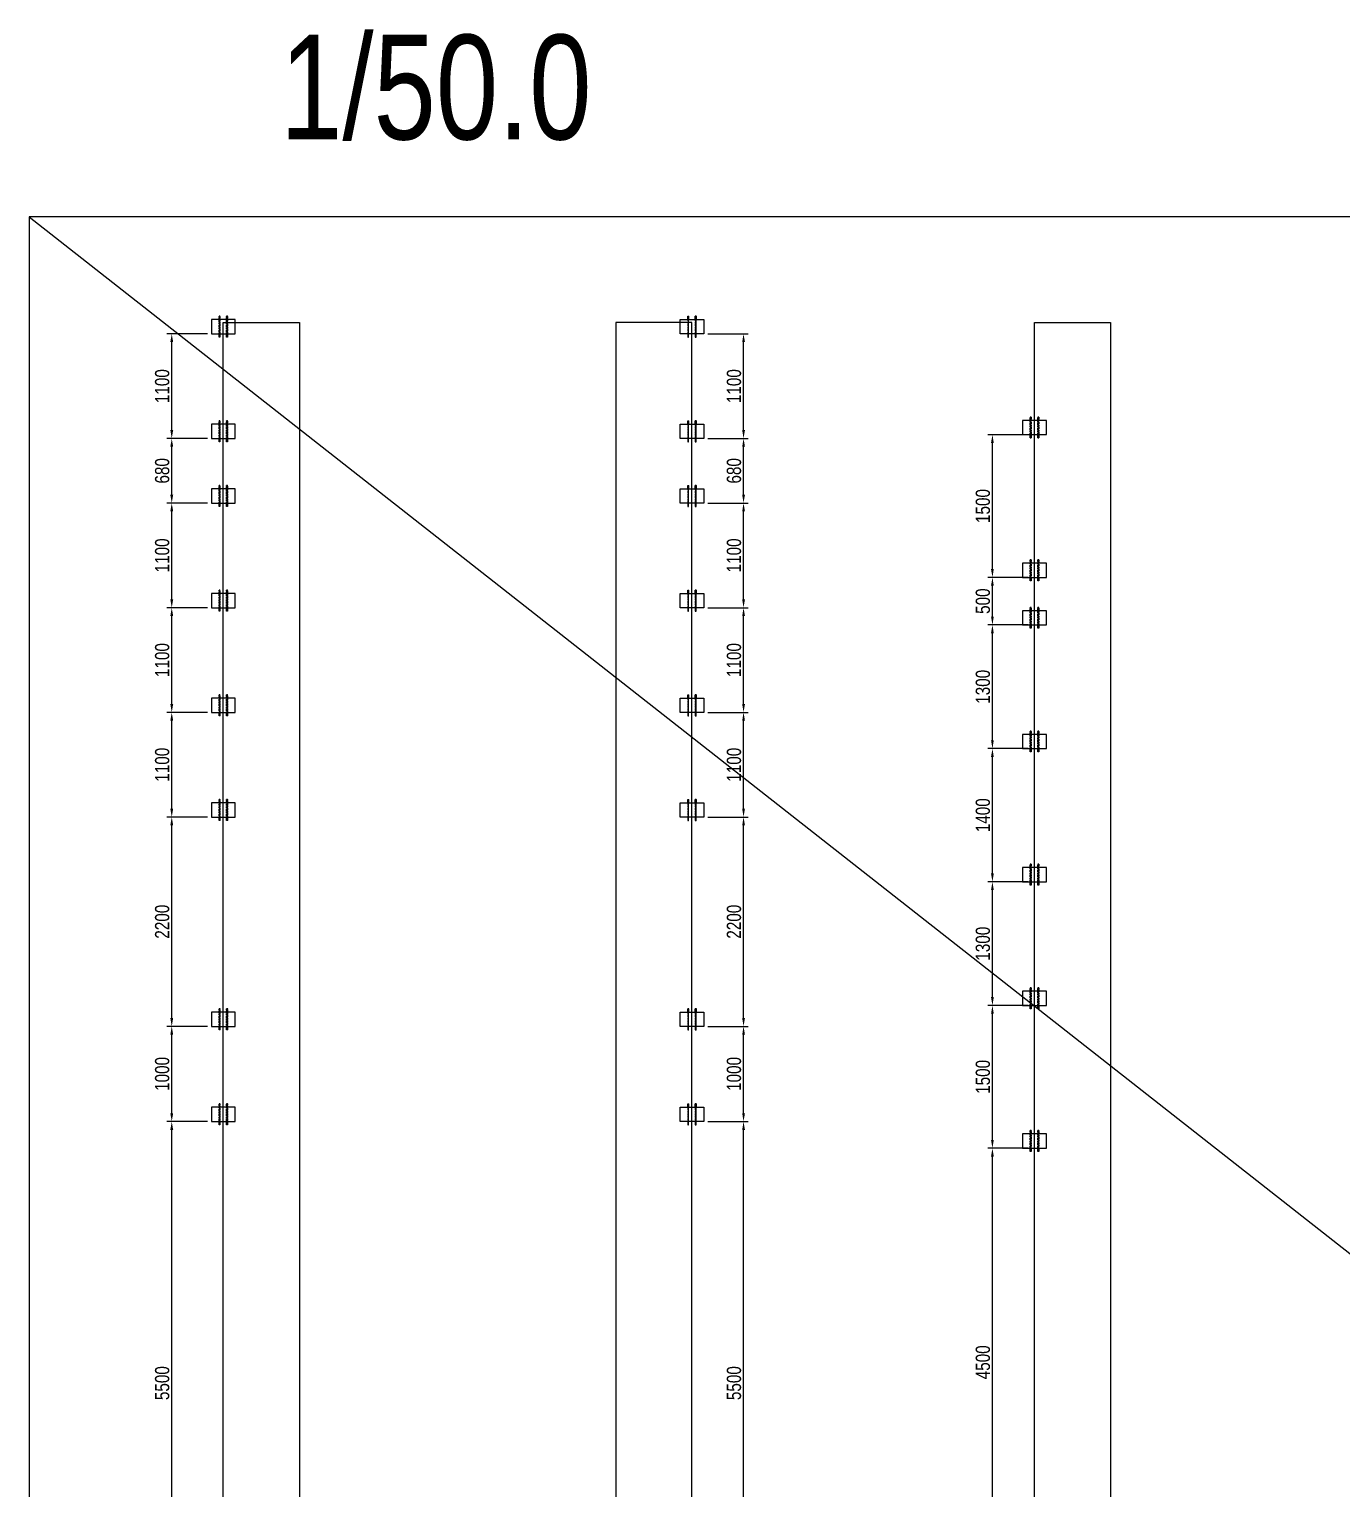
# Model space of a CAD drawing. Header units: millimetres. Extents: x -9238 to 1183474, y -200395 to 125651.
# Drawn here: x 1088140 to 1101930, y -185054 to -169712 of the extents above; entities that cross this region are included whole.
import ezdxf

# ---------------------------------------------------------------- set-up
doc = ezdxf.new("R2010")
doc.units = ezdxf.units.MM
doc.header["$LTSCALE"] = 5
doc.header["$PDMODE"] = 35
doc.header["$PDSIZE"] = 5
doc.linetypes.add('CENTER', pattern=[2, 1.25, -0.25, 0.25, -0.25])
doc.linetypes.add('HIDDEN', pattern=[0.375, 0.25, -0.125])
for name, color, linetype in [('18_Steel plate_QHP', 140, 'Continuous'), ('1_Gridline_QHP', 251, 'CENTER'), ('23_Rc_QHP', 54, 'Continuous'), ('2_Hidden_QHP', 8, 'HIDDEN'), ('9_Dim_QHP', 7, 'Continuous')]:
    doc.layers.add(name, color=color, linetype=linetype)
doc.styles.add('VNI', font='vn_vni.shx', dxfattribs={"width": 0.8})
doc.dimstyles.new('QHP 1-50', dxfattribs={"dimscale": 50, "dimtxt": 3, "dimasz": 1.75, "dimexe": 1, "dimexo": 1, "dimgap": 0.5, "dimtad": 1, "dimdec": 0, "dimzin": 0, "dimdsep": 46, "dimtxsty": 'VNI', "dimcen": 4, "dimdle": 1, "dimclrd": 251, "dimclre": 251, "dimclrt": 255, "dimazin": 0, "dimtfac": 1, "dimtdec": 0, "dimtix": 1, "dimtmove": 2, "dimatfit": 3, "dimldrblk": 'OPEN30', "dimfxl": 7.5, "dimfxlon": 1, "dimtolj": 1, "dimtzin": 0, "dimarcsym": 0})

# ---------------------------------------------------------------- blocks, each defined once
blk = doc.blocks.new('Khunug Model')
at = {"layer": 'Defpoints'}
blk.add_lwpolyline([(0, -574.23), (731.17, -574.23), (731.17, 0), (0, 0)], close=True, dxfattribs=at)
at = {"layer": 'Defpoints', "style": 'VNI', "width": 0.8}
blk.add_attdef('X', (52.73, 16.26), '', height=22, dxfattribs=at)
blk = doc.blocks.new('A$C7a43958b')
at = {"color": 6}
for points in [[(-45, 150), (-35, 150), (-35, 185), (-45, 185)], [(35, 150), (45, 150), (45, 185), (35, 185)], [(-45, 0), (-35, 0), (-35, -35), (-45, -35)], [(35, 0), (45, 0), (45, -35), (35, -35)]]:
    blk.add_lwpolyline(points, close=True, dxfattribs=at)
at = {"layer": '18_Steel plate_QHP'}
blk.add_lwpolyline([(-125, 0), (125, 0), (125, 150), (-125, 150)], close=True, dxfattribs=at)
at = {"layer": '1_Gridline_QHP'}
for p, q in [((-40, 190), (-40, -40)), ((40, 190), (40, -40))]:
    blk.add_line(p, q, dxfattribs=at)
at = {"layer": '2_Hidden_QHP'}
for points in [[(-45, -35), (-45, 185), (-35, 185), (-35, -35)], [(35, -35), (35, 185), (45, 185), (45, -35)]]:
    blk.add_lwpolyline(points, close=True, dxfattribs=at)
blk = doc.blocks.new('*D18')
at = {"layer": '9_Dim_QHP', "color": 251, "lineweight": -2, "transparency": 16777216}
for p, q in [((1090013, -181193), (1089588, -181193)), ((1089638, -186606), (1089638, -181281)), ((1090013, -186693), (1089588, -186693))]:
    blk.add_line(p, q, dxfattribs=at)
at = {"layer": '9_Dim_QHP', "color": 251, "transparency": 16777216}
for points in [[(1089623, -181281), (1089653, -181281), (1089638, -181193)], [(1089623, -186606), (1089653, -186606), (1089638, -186693)]]:
    blk.add_solid(points, dxfattribs=at)
at = {"layer": 'Defpoints', "color": 0, "transparency": 16777216}
for p in [(1089638, -181193), (1090180, -181193), (1090180, -186693)]:
    blk.add_point(p, dxfattribs=at)
at = {"layer": '9_Dim_QHP', "color": 255, "transparency": 16777216, "insert": (1089538, -183943), "char_height": 150, "attachment_point": 5, "rotation": 90, "style": 'VNI'}
blk.add_mtext('\\A1;5500', dxfattribs=at)
blk = doc.blocks.new('_Open30')
at = {"lineweight": -2}
for p, q in [((-1, 0.27), (0, 0)), ((0, 0), (-1, -0.27)), ((0, 0), (-1, 0))]:
    blk.add_line(p, q, dxfattribs=at)
blk = doc.blocks.new('*D19')
at = {"layer": '9_Dim_QHP', "color": 251, "lineweight": -2, "transparency": 16777216}
for p, q in [((1090013, -180193), (1089588, -180193)), ((1089638, -181106), (1089638, -180281)), ((1090013, -181193), (1089588, -181193))]:
    blk.add_line(p, q, dxfattribs=at)
at = {"layer": '9_Dim_QHP', "color": 251, "transparency": 16777216}
for points in [[(1089623, -180281), (1089653, -180281), (1089638, -180193)], [(1089623, -181106), (1089653, -181106), (1089638, -181193)]]:
    blk.add_solid(points, dxfattribs=at)
at = {"layer": 'Defpoints', "color": 0, "transparency": 16777216}
for p in [(1089638, -180193), (1090180, -180193), (1090180, -181193)]:
    blk.add_point(p, dxfattribs=at)
at = {"layer": '9_Dim_QHP', "color": 255, "transparency": 16777216, "insert": (1089538, -180693), "char_height": 150, "attachment_point": 5, "rotation": 90, "style": 'VNI'}
blk.add_mtext('\\A1;1000', dxfattribs=at)
blk = doc.blocks.new('*D20')
at = {"layer": '9_Dim_QHP', "color": 251, "lineweight": -2, "transparency": 16777216}
for p, q in [((1090013, -177993), (1089588, -177993)), ((1089638, -180106), (1089638, -178081)), ((1090013, -180193), (1089588, -180193))]:
    blk.add_line(p, q, dxfattribs=at)
at = {"layer": '9_Dim_QHP', "color": 251, "transparency": 16777216}
for points in [[(1089623, -178081), (1089653, -178081), (1089638, -177993)], [(1089623, -180106), (1089653, -180106), (1089638, -180193)]]:
    blk.add_solid(points, dxfattribs=at)
at = {"layer": 'Defpoints', "color": 0, "transparency": 16777216}
for p in [(1089638, -177993), (1090180, -177993), (1090180, -180193)]:
    blk.add_point(p, dxfattribs=at)
at = {"layer": '9_Dim_QHP', "color": 255, "transparency": 16777216, "insert": (1089538, -179093), "char_height": 150, "attachment_point": 5, "rotation": 90, "style": 'VNI'}
blk.add_mtext('\\A1;2200', dxfattribs=at)
blk = doc.blocks.new('*D21')
at = {"layer": '9_Dim_QHP', "color": 251, "lineweight": -2, "transparency": 16777216}
for p, q in [((1090013, -176893), (1089588, -176893)), ((1089638, -177906), (1089638, -176981)), ((1090013, -177993), (1089588, -177993))]:
    blk.add_line(p, q, dxfattribs=at)
at = {"layer": '9_Dim_QHP', "color": 251, "transparency": 16777216}
for points in [[(1089623, -176981), (1089653, -176981), (1089638, -176893)], [(1089623, -177906), (1089653, -177906), (1089638, -177993)]]:
    blk.add_solid(points, dxfattribs=at)
at = {"layer": 'Defpoints', "color": 0, "transparency": 16777216}
for p in [(1089638, -176893), (1090180, -176893), (1090180, -177993)]:
    blk.add_point(p, dxfattribs=at)
at = {"layer": '9_Dim_QHP', "color": 255, "transparency": 16777216, "insert": (1089538, -177443), "char_height": 150, "attachment_point": 5, "rotation": 90, "style": 'VNI'}
blk.add_mtext('\\A1;1100', dxfattribs=at)
blk = doc.blocks.new('*D22')
at = {"layer": '9_Dim_QHP', "color": 251, "lineweight": -2, "transparency": 16777216}
for p, q in [((1090013, -175793), (1089588, -175793)), ((1089638, -176806), (1089638, -175881)), ((1090013, -176893), (1089588, -176893))]:
    blk.add_line(p, q, dxfattribs=at)
at = {"layer": '9_Dim_QHP', "color": 251, "transparency": 16777216}
for points in [[(1089623, -175881), (1089653, -175881), (1089638, -175793)], [(1089623, -176806), (1089653, -176806), (1089638, -176893)]]:
    blk.add_solid(points, dxfattribs=at)
at = {"layer": 'Defpoints', "color": 0, "transparency": 16777216}
for p in [(1089638, -175793), (1090180, -175793), (1090180, -176893)]:
    blk.add_point(p, dxfattribs=at)
at = {"layer": '9_Dim_QHP', "color": 255, "transparency": 16777216, "insert": (1089538, -176343), "char_height": 150, "attachment_point": 5, "rotation": 90, "style": 'VNI'}
blk.add_mtext('\\A1;1100', dxfattribs=at)
blk = doc.blocks.new('*D23')
at = {"layer": '9_Dim_QHP', "color": 251, "lineweight": -2, "transparency": 16777216}
for p, q in [((1090013, -174693), (1089588, -174693)), ((1089638, -175706), (1089638, -174781)), ((1090013, -175793), (1089588, -175793))]:
    blk.add_line(p, q, dxfattribs=at)
at = {"layer": '9_Dim_QHP', "color": 251, "transparency": 16777216}
for points in [[(1089623, -174781), (1089653, -174781), (1089638, -174693)], [(1089623, -175706), (1089653, -175706), (1089638, -175793)]]:
    blk.add_solid(points, dxfattribs=at)
at = {"layer": 'Defpoints', "color": 0, "transparency": 16777216}
for p in [(1089638, -174693), (1090180, -174693), (1090180, -175793)]:
    blk.add_point(p, dxfattribs=at)
at = {"layer": '9_Dim_QHP', "color": 255, "transparency": 16777216, "insert": (1089538, -175243), "char_height": 150, "attachment_point": 5, "rotation": 90, "style": 'VNI'}
blk.add_mtext('\\A1;1100', dxfattribs=at)
blk = doc.blocks.new('*D24')
at = {"layer": '9_Dim_QHP', "color": 251, "lineweight": -2, "transparency": 16777216}
for p, q in [((1090013, -174014), (1089588, -174014)), ((1089638, -174606), (1089638, -174101)), ((1090013, -174693), (1089588, -174693))]:
    blk.add_line(p, q, dxfattribs=at)
at = {"layer": '9_Dim_QHP', "color": 251, "transparency": 16777216}
for points in [[(1089623, -174101), (1089653, -174101), (1089638, -174014)], [(1089623, -174606), (1089653, -174606), (1089638, -174693)]]:
    blk.add_solid(points, dxfattribs=at)
at = {"layer": 'Defpoints', "color": 0, "transparency": 16777216}
for p in [(1089638, -174014), (1090180, -174014), (1090180, -174693)]:
    blk.add_point(p, dxfattribs=at)
at = {"layer": '9_Dim_QHP', "color": 255, "transparency": 16777216, "insert": (1089538, -174354), "char_height": 150, "attachment_point": 5, "rotation": 90, "style": 'VNI'}
blk.add_mtext('\\A1;680', dxfattribs=at)
blk = doc.blocks.new('*D25')
at = {"layer": '9_Dim_QHP', "color": 251, "lineweight": -2, "transparency": 16777216}
for p, q in [((1090013, -172914), (1089588, -172914)), ((1089638, -173926), (1089638, -173001)), ((1090013, -174014), (1089588, -174014))]:
    blk.add_line(p, q, dxfattribs=at)
at = {"layer": '9_Dim_QHP', "color": 251, "transparency": 16777216}
for points in [[(1089623, -173001), (1089653, -173001), (1089638, -172914)], [(1089623, -173926), (1089653, -173926), (1089638, -174014)]]:
    blk.add_solid(points, dxfattribs=at)
at = {"layer": 'Defpoints', "color": 0, "transparency": 16777216}
for p in [(1089638, -172914), (1090180, -172914), (1090180, -174014)]:
    blk.add_point(p, dxfattribs=at)
at = {"layer": '9_Dim_QHP', "color": 255, "transparency": 16777216, "insert": (1089538, -173464), "char_height": 150, "attachment_point": 5, "rotation": 90, "style": 'VNI'}
blk.add_mtext('\\A1;1100', dxfattribs=at)
blk = doc.blocks.new('*D33')
at = {"layer": '9_Dim_QHP', "color": 251, "lineweight": -2, "transparency": 16777216}
for p, q in [((1095270, -181193), (1095695, -181193)), ((1095645, -186606), (1095645, -181281)), ((1095270, -186693), (1095695, -186693))]:
    blk.add_line(p, q, dxfattribs=at)
at = {"layer": '9_Dim_QHP', "color": 251, "transparency": 16777216}
for points in [[(1095631, -181281), (1095660, -181281), (1095645, -181193)], [(1095631, -186606), (1095660, -186606), (1095645, -186693)]]:
    blk.add_solid(points, dxfattribs=at)
at = {"layer": 'Defpoints', "color": 0, "transparency": 16777216}
for p in [(1095103, -181193), (1095645, -181193), (1095103, -186693)]:
    blk.add_point(p, dxfattribs=at)
at = {"layer": '9_Dim_QHP', "color": 255, "transparency": 16777216, "insert": (1095545, -183943), "char_height": 150, "attachment_point": 5, "rotation": 90, "style": 'VNI'}
blk.add_mtext('\\A1;5500', dxfattribs=at)
blk = doc.blocks.new('*D34')
at = {"layer": '9_Dim_QHP', "color": 251, "lineweight": -2, "transparency": 16777216}
for p, q in [((1095270, -180193), (1095695, -180193)), ((1095645, -181106), (1095645, -180281)), ((1095270, -181193), (1095695, -181193))]:
    blk.add_line(p, q, dxfattribs=at)
at = {"layer": '9_Dim_QHP', "color": 251, "transparency": 16777216}
for points in [[(1095631, -180281), (1095660, -180281), (1095645, -180193)], [(1095631, -181106), (1095660, -181106), (1095645, -181193)]]:
    blk.add_solid(points, dxfattribs=at)
at = {"layer": 'Defpoints', "color": 0, "transparency": 16777216}
for p in [(1095103, -180193), (1095645, -180193), (1095103, -181193)]:
    blk.add_point(p, dxfattribs=at)
at = {"layer": '9_Dim_QHP', "color": 255, "transparency": 16777216, "insert": (1095545, -180693), "char_height": 150, "attachment_point": 5, "rotation": 90, "style": 'VNI'}
blk.add_mtext('\\A1;1000', dxfattribs=at)
blk = doc.blocks.new('*D35')
at = {"layer": '9_Dim_QHP', "color": 251, "lineweight": -2, "transparency": 16777216}
for p, q in [((1095270, -177993), (1095695, -177993)), ((1095645, -180106), (1095645, -178081)), ((1095270, -180193), (1095695, -180193))]:
    blk.add_line(p, q, dxfattribs=at)
at = {"layer": '9_Dim_QHP', "color": 251, "transparency": 16777216}
for points in [[(1095631, -178081), (1095660, -178081), (1095645, -177993)], [(1095631, -180106), (1095660, -180106), (1095645, -180193)]]:
    blk.add_solid(points, dxfattribs=at)
at = {"layer": 'Defpoints', "color": 0, "transparency": 16777216}
for p in [(1095103, -177993), (1095645, -177993), (1095103, -180193)]:
    blk.add_point(p, dxfattribs=at)
at = {"layer": '9_Dim_QHP', "color": 255, "transparency": 16777216, "insert": (1095545, -179093), "char_height": 150, "attachment_point": 5, "rotation": 90, "style": 'VNI'}
blk.add_mtext('\\A1;2200', dxfattribs=at)
blk = doc.blocks.new('*D36')
at = {"layer": '9_Dim_QHP', "color": 251, "lineweight": -2, "transparency": 16777216}
for p, q in [((1095270, -176893), (1095695, -176893)), ((1095645, -177906), (1095645, -176981)), ((1095270, -177993), (1095695, -177993))]:
    blk.add_line(p, q, dxfattribs=at)
at = {"layer": '9_Dim_QHP', "color": 251, "transparency": 16777216}
for points in [[(1095631, -176981), (1095660, -176981), (1095645, -176893)], [(1095631, -177906), (1095660, -177906), (1095645, -177993)]]:
    blk.add_solid(points, dxfattribs=at)
at = {"layer": 'Defpoints', "color": 0, "transparency": 16777216}
for p in [(1095103, -176893), (1095645, -176893), (1095103, -177993)]:
    blk.add_point(p, dxfattribs=at)
at = {"layer": '9_Dim_QHP', "color": 255, "transparency": 16777216, "insert": (1095545, -177443), "char_height": 150, "attachment_point": 5, "rotation": 90, "style": 'VNI'}
blk.add_mtext('\\A1;1100', dxfattribs=at)
blk = doc.blocks.new('*D37')
at = {"layer": '9_Dim_QHP', "color": 251, "lineweight": -2, "transparency": 16777216}
for p, q in [((1095270, -175793), (1095695, -175793)), ((1095645, -176806), (1095645, -175881)), ((1095270, -176893), (1095695, -176893))]:
    blk.add_line(p, q, dxfattribs=at)
at = {"layer": '9_Dim_QHP', "color": 251, "transparency": 16777216}
for points in [[(1095631, -175881), (1095660, -175881), (1095645, -175793)], [(1095631, -176806), (1095660, -176806), (1095645, -176893)]]:
    blk.add_solid(points, dxfattribs=at)
at = {"layer": 'Defpoints', "color": 0, "transparency": 16777216}
for p in [(1095103, -175793), (1095645, -175793), (1095103, -176893)]:
    blk.add_point(p, dxfattribs=at)
at = {"layer": '9_Dim_QHP', "color": 255, "transparency": 16777216, "insert": (1095545, -176343), "char_height": 150, "attachment_point": 5, "rotation": 90, "style": 'VNI'}
blk.add_mtext('\\A1;1100', dxfattribs=at)
blk = doc.blocks.new('*D38')
at = {"layer": '9_Dim_QHP', "color": 251, "lineweight": -2, "transparency": 16777216}
for p, q in [((1095270, -174693), (1095695, -174693)), ((1095645, -175706), (1095645, -174781)), ((1095270, -175793), (1095695, -175793))]:
    blk.add_line(p, q, dxfattribs=at)
at = {"layer": '9_Dim_QHP', "color": 251, "transparency": 16777216}
for points in [[(1095631, -174781), (1095660, -174781), (1095645, -174693)], [(1095631, -175706), (1095660, -175706), (1095645, -175793)]]:
    blk.add_solid(points, dxfattribs=at)
at = {"layer": 'Defpoints', "color": 0, "transparency": 16777216}
for p in [(1095103, -174693), (1095645, -174693), (1095103, -175793)]:
    blk.add_point(p, dxfattribs=at)
at = {"layer": '9_Dim_QHP', "color": 255, "transparency": 16777216, "insert": (1095545, -175243), "char_height": 150, "attachment_point": 5, "rotation": 90, "style": 'VNI'}
blk.add_mtext('\\A1;1100', dxfattribs=at)
blk = doc.blocks.new('*D39')
at = {"layer": '9_Dim_QHP', "color": 251, "lineweight": -2, "transparency": 16777216}
for p, q in [((1095270, -174014), (1095695, -174014)), ((1095645, -174606), (1095645, -174101)), ((1095270, -174693), (1095695, -174693))]:
    blk.add_line(p, q, dxfattribs=at)
at = {"layer": '9_Dim_QHP', "color": 251, "transparency": 16777216}
for points in [[(1095631, -174101), (1095660, -174101), (1095645, -174014)], [(1095631, -174606), (1095660, -174606), (1095645, -174693)]]:
    blk.add_solid(points, dxfattribs=at)
at = {"layer": 'Defpoints', "color": 0, "transparency": 16777216}
for p in [(1095103, -174014), (1095645, -174014), (1095103, -174693)]:
    blk.add_point(p, dxfattribs=at)
at = {"layer": '9_Dim_QHP', "color": 255, "transparency": 16777216, "insert": (1095545, -174354), "char_height": 150, "attachment_point": 5, "rotation": 90, "style": 'VNI'}
blk.add_mtext('\\A1;680', dxfattribs=at)
blk = doc.blocks.new('*D40')
at = {"layer": '9_Dim_QHP', "color": 251, "lineweight": -2, "transparency": 16777216}
for p, q in [((1095270, -172914), (1095695, -172914)), ((1095645, -173926), (1095645, -173001)), ((1095270, -174014), (1095695, -174014))]:
    blk.add_line(p, q, dxfattribs=at)
at = {"layer": '9_Dim_QHP', "color": 251, "transparency": 16777216}
for points in [[(1095631, -173001), (1095660, -173001), (1095645, -172914)], [(1095631, -173926), (1095660, -173926), (1095645, -174014)]]:
    blk.add_solid(points, dxfattribs=at)
at = {"layer": 'Defpoints', "color": 0, "transparency": 16777216}
for p in [(1095103, -172914), (1095645, -172914), (1095103, -174014)]:
    blk.add_point(p, dxfattribs=at)
at = {"layer": '9_Dim_QHP', "color": 255, "transparency": 16777216, "insert": (1095545, -173464), "char_height": 150, "attachment_point": 5, "rotation": 90, "style": 'VNI'}
blk.add_mtext('\\A1;1100', dxfattribs=at)
blk = doc.blocks.new('*D49')
at = {"layer": '9_Dim_QHP', "color": 251, "lineweight": -2, "transparency": 16777216}
for p, q in [((1098635, -181474), (1098210, -181474)), ((1098260, -185886), (1098260, -181561)), ((1098635, -185974), (1098210, -185974))]:
    blk.add_line(p, q, dxfattribs=at)
at = {"layer": '9_Dim_QHP', "color": 251, "transparency": 16777216}
for points in [[(1098245, -181561), (1098274, -181561), (1098260, -181474)], [(1098245, -185886), (1098274, -185886), (1098260, -185974)]]:
    blk.add_solid(points, dxfattribs=at)
at = {"layer": 'Defpoints', "color": 0, "transparency": 16777216}
for p in [(1098260, -181474), (1098701, -181474), (1098701, -185974)]:
    blk.add_point(p, dxfattribs=at)
at = {"layer": '9_Dim_QHP', "color": 255, "transparency": 16777216, "insert": (1098160, -183724), "char_height": 150, "attachment_point": 5, "rotation": 90, "style": 'VNI'}
blk.add_mtext('\\A1;4500', dxfattribs=at)
blk = doc.blocks.new('*D50')
at = {"layer": '9_Dim_QHP', "color": 251, "lineweight": -2, "transparency": 16777216}
for p, q in [((1098635, -179974), (1098210, -179974)), ((1098260, -181386), (1098260, -180061)), ((1098635, -181474), (1098210, -181474))]:
    blk.add_line(p, q, dxfattribs=at)
at = {"layer": '9_Dim_QHP', "color": 251, "transparency": 16777216}
for points in [[(1098245, -180061), (1098274, -180061), (1098260, -179974)], [(1098245, -181386), (1098274, -181386), (1098260, -181474)]]:
    blk.add_solid(points, dxfattribs=at)
at = {"layer": 'Defpoints', "color": 0, "transparency": 16777216}
for p in [(1098260, -179974), (1098701, -179974), (1098701, -181474)]:
    blk.add_point(p, dxfattribs=at)
at = {"layer": '9_Dim_QHP', "color": 255, "transparency": 16777216, "insert": (1098160, -180724), "char_height": 150, "attachment_point": 5, "rotation": 90, "style": 'VNI'}
blk.add_mtext('\\A1;1500', dxfattribs=at)
blk = doc.blocks.new('*D51')
at = {"layer": '9_Dim_QHP', "color": 251, "lineweight": -2, "transparency": 16777216}
for p, q in [((1098635, -178674), (1098210, -178674)), ((1098260, -179886), (1098260, -178761)), ((1098635, -179974), (1098210, -179974))]:
    blk.add_line(p, q, dxfattribs=at)
at = {"layer": '9_Dim_QHP', "color": 251, "transparency": 16777216}
for points in [[(1098245, -178761), (1098274, -178761), (1098260, -178674)], [(1098245, -179886), (1098274, -179886), (1098260, -179974)]]:
    blk.add_solid(points, dxfattribs=at)
at = {"layer": 'Defpoints', "color": 0, "transparency": 16777216}
for p in [(1098260, -178674), (1098701, -178674), (1098701, -179974)]:
    blk.add_point(p, dxfattribs=at)
at = {"layer": '9_Dim_QHP', "color": 255, "transparency": 16777216, "insert": (1098160, -179324), "char_height": 150, "attachment_point": 5, "rotation": 90, "style": 'VNI'}
blk.add_mtext('\\A1;1300', dxfattribs=at)
blk = doc.blocks.new('*D52')
at = {"layer": '9_Dim_QHP', "color": 251, "lineweight": -2, "transparency": 16777216}
for p, q in [((1098635, -177274), (1098210, -177274)), ((1098260, -178586), (1098260, -177361)), ((1098635, -178674), (1098210, -178674))]:
    blk.add_line(p, q, dxfattribs=at)
at = {"layer": '9_Dim_QHP', "color": 251, "transparency": 16777216}
for points in [[(1098245, -177361), (1098274, -177361), (1098260, -177274)], [(1098245, -178586), (1098274, -178586), (1098260, -178674)]]:
    blk.add_solid(points, dxfattribs=at)
at = {"layer": 'Defpoints', "color": 0, "transparency": 16777216}
for p in [(1098260, -177274), (1098701, -177274), (1098701, -178674)]:
    blk.add_point(p, dxfattribs=at)
at = {"layer": '9_Dim_QHP', "color": 255, "transparency": 16777216, "insert": (1098160, -177974), "char_height": 150, "attachment_point": 5, "rotation": 90, "style": 'VNI'}
blk.add_mtext('\\A1;1400', dxfattribs=at)
blk = doc.blocks.new('*D53')
at = {"layer": '9_Dim_QHP', "color": 251, "lineweight": -2, "transparency": 16777216}
for p, q in [((1098635, -175974), (1098210, -175974)), ((1098260, -177186), (1098260, -176061)), ((1098635, -177274), (1098210, -177274))]:
    blk.add_line(p, q, dxfattribs=at)
at = {"layer": '9_Dim_QHP', "color": 251, "transparency": 16777216}
for points in [[(1098245, -176061), (1098274, -176061), (1098260, -175974)], [(1098245, -177186), (1098274, -177186), (1098260, -177274)]]:
    blk.add_solid(points, dxfattribs=at)
at = {"layer": 'Defpoints', "color": 0, "transparency": 16777216}
for p in [(1098260, -175974), (1098701, -175974), (1098701, -177274)]:
    blk.add_point(p, dxfattribs=at)
at = {"layer": '9_Dim_QHP', "color": 255, "transparency": 16777216, "insert": (1098160, -176624), "char_height": 150, "attachment_point": 5, "rotation": 90, "style": 'VNI'}
blk.add_mtext('\\A1;1300', dxfattribs=at)
blk = doc.blocks.new('*D54')
at = {"layer": '9_Dim_QHP', "color": 251, "lineweight": -2, "transparency": 16777216}
for p, q in [((1098635, -175474), (1098210, -175474)), ((1098260, -175886), (1098260, -175561)), ((1098635, -175974), (1098210, -175974))]:
    blk.add_line(p, q, dxfattribs=at)
at = {"layer": '9_Dim_QHP', "color": 251, "transparency": 16777216}
for points in [[(1098245, -175561), (1098274, -175561), (1098260, -175474)], [(1098245, -175886), (1098274, -175886), (1098260, -175974)]]:
    blk.add_solid(points, dxfattribs=at)
at = {"layer": 'Defpoints', "color": 0, "transparency": 16777216}
for p in [(1098260, -175474), (1098701, -175474), (1098701, -175974)]:
    blk.add_point(p, dxfattribs=at)
at = {"layer": '9_Dim_QHP', "color": 255, "transparency": 16777216, "insert": (1098160, -175724), "char_height": 150, "attachment_point": 5, "rotation": 90, "style": 'VNI'}
blk.add_mtext('\\A1;500', dxfattribs=at)
blk = doc.blocks.new('*D55')
at = {"layer": '9_Dim_QHP', "color": 251, "lineweight": -2, "transparency": 16777216}
for p, q in [((1098635, -173974), (1098210, -173974)), ((1098260, -175386), (1098260, -174061)), ((1098635, -175474), (1098210, -175474))]:
    blk.add_line(p, q, dxfattribs=at)
at = {"layer": '9_Dim_QHP', "color": 251, "transparency": 16777216}
for points in [[(1098245, -174061), (1098274, -174061), (1098260, -173974)], [(1098245, -175386), (1098274, -175386), (1098260, -175474)]]:
    blk.add_solid(points, dxfattribs=at)
at = {"layer": 'Defpoints', "color": 0, "transparency": 16777216}
for p in [(1098260, -173974), (1098701, -173974), (1098701, -175474)]:
    blk.add_point(p, dxfattribs=at)
at = {"layer": '9_Dim_QHP', "color": 255, "transparency": 16777216, "insert": (1098160, -174724), "char_height": 150, "attachment_point": 5, "rotation": 90, "style": 'VNI'}
blk.add_mtext('\\A1;1500', dxfattribs=at)

msp = doc.modelspace()

# ---------------------------------------------------------------- linework, layer by layer
msp.add_lwpolyline([(1088140.5, -171683.7), (1124698.9, -200395.2)])
at = {"layer": '23_Rc_QHP'}
for points in [[(1090179.9, -172793.8), (1090979.9, -172793.8), (1090979.9, -196573.8), (1090179.9, -196573.8)], [(1095103.5, -172793.8), (1094303.5, -172793.8), (1094303.5, -196573.8), (1095103.5, -196573.8)], [(1098701.3, -172793.8), (1099501.3, -172793.8), (1099501.3, -196573.8), (1098701.3, -196573.8)]]:
    msp.add_lwpolyline(points, close=True, dxfattribs=at)

# ---------------------------------------------------------------- block references
ref = msp.add_blockref('Khunug Model', (1088140.5, -171683.7), dxfattribs=dict(xscale=50, yscale=50, zscale=50))
ref.add_attrib('X', '1/50.0', (1090776.8, -170870.7), dxfattribs={"height": 1100, "style": 'VNI', "width": 0.8})
for p in [(1090179.9, -172913.7), (1098701.3, -173973.8), (1090179.9, -174013.8), (1090179.9, -174693.4), (1098701.3, -175473.8), (1090179.9, -175793.4), (1098701.3, -175973.8), (1090179.9, -176893.4), (1098701.3, -177273.8), (1090179.9, -177993.4), (1098701.3, -178673.8), (1098701.3, -179973.8), (1090179.9, -180193.4), (1090179.9, -181193.4), (1098701.3, -181473.8)]:
    msp.add_blockref('A$C7a43958b', p)
at = {"xscale": -1}
for p in [(1095103.5, -172913.7), (1095103.5, -174013.8), (1095103.5, -174693.4), (1095103.5, -175793.4), (1095103.5, -176893.4), (1095103.5, -177993.4), (1095103.5, -180193.4), (1095103.5, -181193.4)]:
    msp.add_blockref('A$C7a43958b', p, dxfattribs=at)

# ---------------------------------------------------------------- dimensions: what is measured, and where the dimension line sits
at = {"layer": '9_Dim_QHP'}
for base, p1, p2, picture, middle in [((1089638, -172913.7), (1090179.9, -174013.8), (1090179.9, -172913.7), '*D25', (1089538, -173463.8)), ((1095645.3, -172913.7), (1095103.5, -174013.8), (1095103.5, -172913.7), '*D40', (1095545.3, -173463.8)), ((1089638, -174013.8), (1090179.9, -174693.4), (1090179.9, -174013.8), '*D24', (1089538, -174353.6)), ((1095645.3, -174013.8), (1095103.5, -174693.4), (1095103.5, -174013.8), '*D39', (1095545.3, -174353.6)), ((1098259.5, -173973.8), (1098701.3, -175473.8), (1098701.3, -173973.8), '*D55', (1098159.5, -174723.8)), ((1089638, -174693.4), (1090179.9, -175793.4), (1090179.9, -174693.4), '*D23', (1089538, -175243.4)), ((1095645.3, -174693.4), (1095103.5, -175793.4), (1095103.5, -174693.4), '*D38', (1095545.3, -175243.4)), ((1098259.5, -175473.8), (1098701.3, -175973.8), (1098701.3, -175473.8), '*D54', (1098159.5, -175723.8)), ((1089638, -175793.4), (1090179.9, -176893.4), (1090179.9, -175793.4), '*D22', (1089538, -176343.4)), ((1095645.3, -175793.4), (1095103.5, -176893.4), (1095103.5, -175793.4), '*D37', (1095545.3, -176343.4)), ((1098259.5, -175973.8), (1098701.3, -177273.8), (1098701.3, -175973.8), '*D53', (1098159.5, -176623.8)), ((1089638, -176893.4), (1090179.9, -177993.4), (1090179.9, -176893.4), '*D21', (1089538, -177443.4)), ((1095645.3, -176893.4), (1095103.5, -177993.4), (1095103.5, -176893.4), '*D36', (1095545.3, -177443.4)), ((1098259.5, -177273.8), (1098701.3, -178673.8), (1098701.3, -177273.8), '*D52', (1098159.5, -177973.8)), ((1089638, -177993.4), (1090179.9, -180193.4), (1090179.9, -177993.4), '*D20', (1089538, -179093.4)), ((1095645.3, -177993.4), (1095103.5, -180193.4), (1095103.5, -177993.4), '*D35', (1095545.3, -179093.4)), ((1098259.5, -178673.8), (1098701.3, -179973.8), (1098701.3, -178673.8), '*D51', (1098159.5, -179323.8)), ((1098259.5, -179973.8), (1098701.3, -181473.8), (1098701.3, -179973.8), '*D50', (1098159.5, -180723.8)), ((1089638, -180193.4), (1090179.9, -181193.4), (1090179.9, -180193.4), '*D19', (1089538, -180693.4)), ((1095645.3, -180193.4), (1095103.5, -181193.4), (1095103.5, -180193.4), '*D34', (1095545.3, -180693.4)), ((1089638, -181193.4), (1090179.9, -186693.4), (1090179.9, -181193.4), '*D18', (1089538, -183943.4)), ((1095645.3, -181193.4), (1095103.5, -186693.4), (1095103.5, -181193.4), '*D33', (1095545.3, -183943.4)), ((1098259.5, -181473.8), (1098701.3, -185973.8), (1098701.3, -181473.8), '*D49', (1098159.5, -183723.8))]:
    dim = msp.add_linear_dim(base=base, p1=p1, p2=p2, angle=90, dimstyle='QHP 1-50', dxfattribs=at)
    dim.commit()
    dim.dimension.update_dxf_attribs({"geometry": picture, "text_midpoint": middle})

doc.saveas('drawing.dxf')
